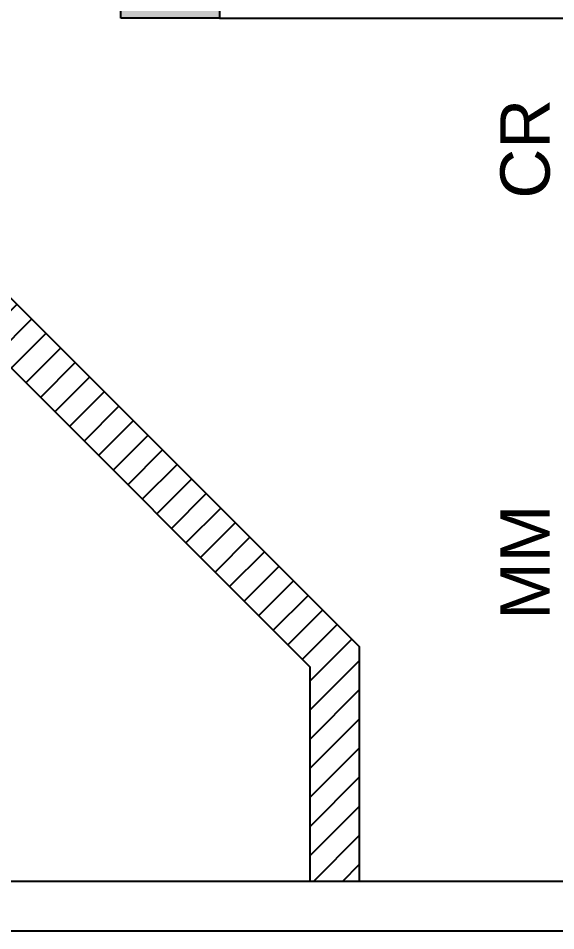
# Model space of a CAD drawing. Extents: x 16 to 124, y 36 to 90.
# Drawn here: x 118.792 to 120.425, y 65.803 to 68.573 of the extents above; entities that cross this region are included whole.
import ezdxf

# ---------------------------------------------------------------- set-up
doc = ezdxf.new("R2010")
doc.units = 0
doc.header["$LTSCALE"] = 0.02
for name, color, linetype in [('CAIXAS', 7, 'CONTINUOUS'), ('CANALETAS', 4, 'CONTINUOUS'), ('PAREDES', 7, 'CONTINUOUS'), ('PELICULA', 252, 'CONTINUOUS'), ('PISO', 6, 'CONTINUOUS')]:
    doc.layers.add(name, color=color, linetype=linetype)
doc.styles.add('PAVIM', font='swiss.ttf')

msp = doc.modelspace()

# ---------------------------------------------------------------- hatches: boundary and pattern name
at = {"layer": 'CAIXAS'}
msp.add_hatch(color=4, dxfattribs=at).paths.add_polyline_path([(119.40348, 68.57293), (119.40348, 68.87293), (119.10348, 68.87293), (119.10348, 68.57293)])
at = {"layer": 'PELICULA'}
h = msp.add_hatch(dxfattribs=at)
h.set_pattern_fill('ANSI31', color=256, scale=0.5, style=0)
h.set_pattern_definition([(45, (94.45696, 71.30405), (-0.04419417, 0.04419417), [])])
h.paths.add_polyline_path([(117.55946, 67.7531), (117.55946, 67.6031), (118.67839, 67.6031), (119.67839, 66.6031), (119.67839, 65.9531), (119.82839, 65.9531), (119.82839, 66.66524), (118.74053, 67.7531)])
h.paths.add_polyline_path([(116.90585, 67.7531, -0.4494468), (116.75628, 67.7531), (116.48283, 67.7531), (116.48283, 68.5531), (116.33283, 68.5531), (116.33283, 67.6031), (117.55946, 67.6031), (117.55946, 67.7531)])

# ---------------------------------------------------------------- linework, layer by layer
at = {"layer": 'CAIXAS'}
msp.add_lwpolyline([(119.10348, 68.57293), (119.10348, 68.87293), (119.40348, 68.87293), (119.40348, 68.57293)], close=True, dxfattribs=at)
at = {"layer": 'CANALETAS'}
msp.add_line((119.40348, 68.57293), (121.60348, 68.57293), dxfattribs=at)
at = {"layer": 'PAREDES'}
for p, q in [((121.39348, 65.9531), (118.67839, 65.9531)), ((118.67839, 65.8031), (121.39348, 65.8031))]:
    msp.add_line(p, q, dxfattribs=at)
at = {"layer": 'PISO'}
for p, q in [((118.74053, 67.7531), (119.82839, 66.66524)), ((118.67839, 67.6031), (119.67839, 66.6031)), ((119.82839, 65.9531), (119.82839, 66.66524)), ((119.67839, 65.9531), (119.67839, 66.6031))]:
    msp.add_line(p, q, dxfattribs=at)

# ---------------------------------------------------------------- texts
at = {"layer": 'PISO', "style": 'PAVIM'}
for s, p in [('CR', (120.4063, 68.02534)), ('MM', (120.4063, 66.74705))]:
    msp.add_text(s, height=0.15, rotation=90, dxfattribs=at).set_placement(p)

doc.saveas('drawing.dxf')
